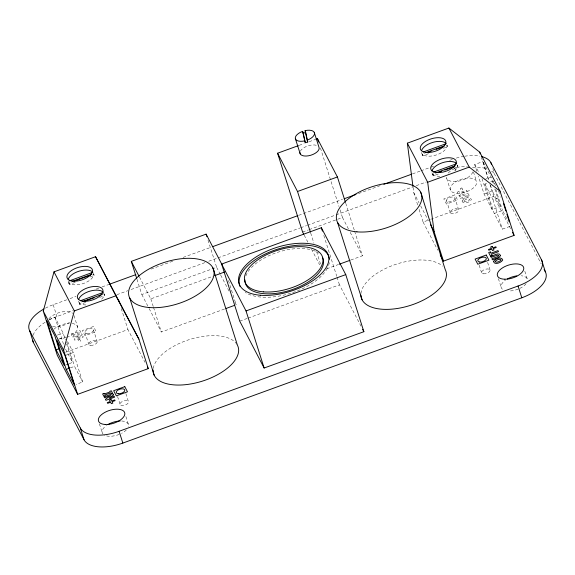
<?xml version="1.0" encoding="UTF-8"?>
<svg xmlns="http://www.w3.org/2000/svg" width="575" height="575" viewBox="0 0 575 575"><rect width="100%" height="100%" fill="white"/><g stroke="black" fill="none" stroke-linecap="round" stroke-linejoin="round"><path stroke-width="0.43" stroke-dasharray="2.88 2.16" d="M299.194 145.346L304.182 143.534M309.17 141.716L314.985 139.596M75.246 282.354L69.482 284.452L68.899 282.613L71.372 281.707M428.54 153.697L422.776 155.796L422.187 153.956L424.659 153.051M68.152 281.304L68.734 283.152L72.033 281.951M421.453 152.404L422.143 154.452L424.616 153.547M90.081 276.949L94.199 275.447L93.617 273.607A13.304 6.533 -17.6 0 1 84.151 283.238A13.304 6.533 -17.6 0 1 69.007 282.814L68.899 282.613M443.368 148.292L447.494 146.79L446.904 144.95M45.396 308.164A33.264 16.33 -17.6 0 1 53.202 304.728L66.7 299.812M70.071 298.583L75.979 296.434M96.219 289.06L98.749 288.14M102.12 286.911L108.869 284.452M151.045 269.1L173.815 260.806M183.094 257.428L210.932 247.293M298.648 215.345L342.506 199.374M358.534 193.538L380.463 185.553M412.512 173.88L420.102 171.113M420.95 170.811L430.229 167.426M431.07 167.124L433.6 166.204M449.628 160.368L452.158 159.44L452.956 161.97M85.646 302.457L79.882 304.556L79.3 302.716L81.772 301.81M438.229 174.053L433.291 175.857L432.702 174.017L435.174 173.118M78.559 301.163L79.249 303.212L81.722 302.313M431.954 172.716L432.544 174.556L435.836 173.355M99.655 297.354L104.6 295.55L104.118 293.918A13.304 6.533 -17.6 0 1 101.207 299.553M453.883 168.353L458.002 166.858L457.42 165.011A13.304 6.533 -17.6 0 1 453.107 171.99M49.134 319.952A33.264 16.33 -17.6 0 1 56.939 316.516L72.968 310.68M116.826 294.709L127.794 290.713M131.165 289.484L205.39 262.452M208.761 261.223L217.199 258.153M218.04 257.844L299.855 228.052M300.696 227.743L306.604 225.594M307.445 225.285L335.283 215.151M336.123 214.842L412.879 186.897M416.25 185.667L426.377 181.98M49.234 319.463L54.999 317.364L63.135 332.99L65.27 339.724M476.833 171.257L474.698 164.522L482.942 161.525M302.587 232.034L308.401 229.914M309.235 229.612L342.484 217.508L348.587 229.224M136.972 279.227L141.824 294.529L216.631 267.289L220.29 274.318M139.445 277.006L150.837 298.885L213.03 276.23M57.371 335.088L63.135 332.99M484.481 179.551L491.079 177.15L493.479 184.726M59.354 339.013L65.169 336.893M509.831 226.421L502.356 229.145L494.22 213.519L484.869 184.057L487.363 183.145M490.691 181.937L493.185 181.032L496.031 186.494M484.049 193.991L492.286 190.986L500.423 206.612L492.186 209.616L484.049 193.991L478.436 176.309M65.694 352.223L127.93 329.561L145.015 362.372M419.096 209.444L423.099 222.072L429.827 219.621M430.668 219.312L493.745 196.341L510.83 229.159M65.823 355.242L73.305 352.518L82.656 381.987L76.001 384.409M484.869 184.057L493.005 199.683L500.487 196.959M326.672 268.805L338.308 264.565M350.779 260.022L362.415 255.789L354.617 231.208M65.888 364.852L68.36 363.953M69.187 363.652L72.486 362.451L66.607 343.936M149.148 308.588L161.352 332.027L225.228 308.768M70.358 367.871L74.52 366.361L82.656 381.987M494.22 213.519L502.528 210.493L508.221 221.432M239.725 321.145L247.272 318.399M248.112 318.09L339.466 284.826L360.978 326.14M457.262 165.55L458.002 166.858M432.544 174.556L433.291 175.857M93.452 274.146L94.199 275.447M68.734 283.152L69.482 284.452M492.825 168.633L494.694 174.527L541.219 263.882M483.345 162.301L491.079 177.15M498.467 191.188L499.689 193.531M474.698 164.522L479.176 173.118M482.022 178.588L492.186 209.616M432.702 174.017L432.81 174.218A13.304 6.533 -17.6 0 0 439.731 176.273M413.066 187.313L413.756 192.603L419.038 202.767M420.67 205.886L428.397 220.735M423.099 222.072L437.747 250.197M350.211 232.35L362.415 255.789M304.211 235.161L307.877 242.19M311.535 249.219L319.671 264.845M220.699 275.102L229.238 291.503M234.931 302.443L236.153 304.786L228.067 279.292M141.824 294.529L148.738 307.812M67.613 341.586L73.305 352.518M65.564 349.169L72.486 362.451M446.861 145.446L447.494 146.79M422.143 154.452L422.776 155.796M104.6 295.55L103.579 292.984M79.249 303.212L79.882 304.556M524.817 271.22L527.483 279.637A13.75 6.749 -17.6 0 0 521.331 275.756M493.185 181.032L494.248 184.395M495.851 189.448L502.528 210.493M494.816 188.931L500.423 206.612M483.208 162.366L489.081 180.888M490.418 185.092L492.286 190.986M481.347 157.248L488.894 181.046M489.972 184.446L493.745 196.341M493.005 199.683L502.356 229.145M473.455 171.918L476.395 181.175M498.388 278.623L501.055 287.04M487.607 262.408L490.008 269.984M454.825 167.864L455.896 171.228M479.205 265.24L481.606 272.816M455.019 198.389A4.435 2.178 -17.6 0 1 448.708 201.918A4.435 2.178 -17.6 0 1 448.507 198.059A4.435 2.178 -17.6 0 1 455.019 198.389L458.764 210.177A4.435 2.178 -17.6 0 1 452.446 213.706A4.435 2.178 -17.6 0 1 452.245 209.846A4.435 2.178 -17.6 0 1 458.764 210.177M446.71 178.401L450.448 190.188M446.466 200.524L450.203 212.304M413.756 192.603L417.759 205.232M345.748 203.241L354.351 230.367M320.433 148.012L338.984 206.49M340.062 209.882L342.484 217.508M323.79 235.405L336.763 276.302M337.036 277.157L339.466 284.826M310.687 233.026L313.914 243.196M316.602 251.67L320.634 264.385M207.999 240.091L216.631 267.289M150.837 298.885L153.259 306.533M153.532 307.381L161.352 332.027M121.253 308.516L127.93 329.561M125.86 393.58L128.534 401.997A4.435 2.178 -17.6 0 1 122.216 405.526A4.435 2.178 -17.6 0 1 122.015 401.666A4.435 2.178 -17.6 0 1 128.534 401.997M125.889 416.537L128.29 424.12M117.573 396.556L119.981 404.132M93.394 329.705L97.132 341.493M84.992 332.537L88.73 344.324M73.945 315.481L77.683 327.261M99.41 423.868L102.343 433.133M66.772 341.945L74.52 366.361M53.202 304.728L56.939 316.516M54.999 317.364L64.35 346.826M472.779 171.932A13.75 6.749 -17.6 0 1 458.793 181.089A13.75 6.749 -17.6 0 1 446.423 177.186M448.234 173.053A13.75 6.749 -17.6 0 1 467.41 166.391M456.291 158.089A33.264 16.33 -17.6 0 1 463.831 156.35M464.665 156.213A33.264 16.33 -17.6 0 1 479.866 156.17M69.597 322.302A13.75 6.749 -17.6 0 1 52.339 326.571M48.897 318.802A13.75 6.749 -17.6 0 1 60.821 312.16A13.75 6.749 -17.6 0 1 72.644 313.303M33.098 335.261A33.264 16.33 -17.6 0 1 45.597 321.971M472.499 167.519A33.264 16.33 -17.6 0 1 486.702 168.727M491.654 171.12A33.264 16.33 -17.6 0 1 494.694 174.527M526.103 283.719A13.75 6.749 -17.6 0 1 518.973 288.772M518.204 289.096A13.75 6.749 -17.6 0 1 509.393 290.993M502.356 289.211A13.75 6.749 -17.6 0 1 505.403 280.219M72.206 323.466A13.75 6.749 -17.6 0 1 77.402 329.468A13.75 6.749 -17.6 0 1 66.815 337.302M66.003 337.554A13.75 6.749 -17.6 0 1 59.592 338.618M53.942 329.188A13.75 6.749 -17.6 0 1 69.345 323.315M121.656 420.986A13.75 6.749 -17.6 0 1 128.412 426.657M126.335 429.935A13.75 6.749 -17.6 0 1 121.526 433.349M119.269 434.377A13.75 6.749 -17.6 0 1 104.219 435.067M103.076 434.19A13.75 6.749 -17.6 0 1 106.44 425.514M153.252 368.41A44.354 21.771 -17.6 0 1 191.813 338.84A44.354 21.771 -17.6 0 1 237.022 344.504M360.942 293.502A44.354 21.771 -17.6 0 1 395.729 264.371A44.354 21.771 -17.6 0 1 442.599 266.175M447.012 145.159A13.304 6.533 -17.6 0 1 437.065 154.718A13.304 6.533 -17.6 0 1 422.187 153.956M85.962 304.951A13.304 6.533 -17.6 0 1 79.3 302.716M300.33 151.247A9.976 4.902 -17.6 0 1 316.53 145.346M329.31 262.66A46.863 23.007 -17.6 0 1 327.678 267.648M327.333 268.317A46.863 23.007 -17.6 0 1 289.261 293.703A46.863 23.007 -17.6 0 1 245.288 292.409M245.856 275.907A40.717 19.988 -17.6 0 1 273.032 253.963A40.717 19.988 -17.6 0 1 311.93 249.967M312.649 250.182A40.717 19.988 -17.6 0 1 318.715 253.115M462.084 201.02C463.105 204.987 469.955 202.278 471.392 199.597C470.386 195.622 463.515 198.332 462.084 201.02M463.831 200.955C464.636 202.889 467.993 200.941 469.293 200.143A1.739 0.855 -17.6 0 0 469.682 199.446C468.194 197.994 465.046 199.59 463.831 200.955M469.229 195.227L467.382 197.031L461.078 199.36L460.546 198.332L466.735 196.032L467.403 195.026L466.088 194.738L459.827 196.966L459.296 195.938C461.517 195.867 467.993 190.857 469.229 195.227M82.139 334.758L77.833 337.877L82.814 336.066L83.303 337L74.613 340.163L74.096 339.178L79.336 335.397L73.277 337.604L72.788 336.662L81.478 333.5L82.139 334.758M461.876 187.953L460.259 188.542L461.2 190.361L462.825 189.772L461.876 187.953M458.972 191.533L457.312 192.136L459.109 195.572L460.762 194.968L460.137 193.761L467.173 191.202L466.634 190.174L459.605 192.74L458.972 191.533M72.809 333.234L71.293 333.787L72.436 335.987L73.952 335.433L73.65 334.844L79.3 332.788L79.609 333.371L81.125 332.817L79.983 330.618L78.466 331.171L78.768 331.761L73.111 333.816L72.809 333.234M93.466 326.492L82.34 330.546L85.028 335.707L96.154 331.653L93.466 326.492M454.911 194.875L443.785 198.921L446.473 204.082L457.592 200.028L454.911 194.875M79.63 339.185L78.006 339.775L78.955 341.593L80.572 341.004L79.63 339.185M457.082 193.315A13.75 6.749 -17.6 0 0 476.682 182.39A13.75 6.749 -17.6 0 0 456.507 181.341A13.75 6.749 -17.6 0 0 457.082 193.315M86.796 333.558A4.435 2.178 -17.6 0 0 93.459 330.28A4.435 2.178 -17.6 0 0 87.321 329.533A4.435 2.178 -17.6 0 0 86.796 333.558M90.534 345.338A4.435 2.178 -17.6 0 0 97.197 342.06A4.435 2.178 -17.6 0 0 91.058 341.32A4.435 2.178 -17.6 0 0 90.534 345.338M483.41 273.829A4.435 2.178 -17.6 0 0 490.073 270.552A4.435 2.178 -17.6 0 0 483.934 269.812A4.435 2.178 -17.6 0 0 483.41 273.829"/><path stroke-width="0.86" d="M43.262 311.089L53.993 271.853L95.551 256.716L138.927 339.157L148.271 368.625L77.625 394.349L57.284 355.285L43.262 311.089L63.602 350.153L77.625 394.349M63.602 350.153L74.333 310.917L53.993 271.853M303.808 234.377L302.587 232.034L277.581 153.216L298.36 145.655M315.819 139.294L317.479 138.69L337.41 176.971L345.474 202.393M412.951 186.429L407.344 143.175L448.902 128.038L479.73 152.145L500.07 191.209L514.086 235.405L443.44 261.136L440.184 254.883M277.581 153.216L297.519 191.497L337.41 176.971M68.971 281.01L92.043 272.607M423.207 152.008L446.272 143.606M72.191 281.412L91.964 274.21M425.486 152.756L444.432 145.849M76.152 280.449L90.16 275.346M427.088 152.648L431.207 151.153M436.145 149.349L443.562 146.647M136.699 278.379L131.308 261.381L206.116 234.14L222.388 265.391M109.717 284.151L135.858 274.627M212.613 246.675L297.807 215.654M344.195 198.756L356.004 194.458M383.834 184.323L411.671 174.189M80.313 300.768L102.558 292.668M433.607 172.112L456.672 163.71M82.592 301.516L102.364 294.314M436.001 172.816L454.947 165.916M83.368 301.71L94.077 297.807M439.135 172.155L441.607 171.257M444.899 170.056L453.963 166.75M74.333 310.917L115.891 295.78L138.927 339.157M443.44 261.136L434.096 231.667L427.685 182.239L469.243 167.102L500.07 191.209M221.619 264.062L321.36 227.736L345.762 274.613L363.874 331.696L264.133 368.022L239.725 321.145L221.619 264.062L246.028 310.931L264.133 368.022M214.712 275.619L224.796 271.946M56.106 349.83L64.242 365.456L54.898 335.987L46.762 320.361L56.106 349.83L59.405 348.63M339.142 264.263L349.945 260.331M226.068 308.459L234.471 305.397M66.204 369.387L74.34 385.013L64.997 355.544L56.86 339.918L66.204 369.387L69.532 368.173M246.028 310.931L345.762 274.613M43.944 308.955A33.264 16.33 -17.6 0 0 29.663 330.726L80.306 427.994A33.264 16.33 -17.6 0 0 119.104 431.293L518.061 286.005A33.264 16.33 -17.6 0 0 541.6 260.008L490.949 162.739A33.264 16.33 -17.6 0 0 481.462 156.515M32.674 340.501A33.264 16.33 -17.6 0 0 33.4 342.513L84.051 439.782A33.264 16.33 -17.6 0 0 122.842 443.081L521.798 297.793A33.264 16.33 -17.6 0 0 545.337 271.795L541.6 260.008M305.275 142.729L303.197 133.206L305.699 132.48L305.109 130.633A9.976 4.902 -17.6 0 1 314.467 132.962A9.976 4.902 -17.6 0 1 307.187 140.156L307.776 141.996L305.275 142.729L302.615 131.366A9.976 4.902 -17.6 0 0 295.334 138.561A9.976 4.902 -17.6 0 0 304.692 140.889M544.101 269.423L545.337 271.795M512.462 232.278L514.086 235.405M448.902 128.038L469.243 167.102M407.344 143.175L427.685 182.239M430.431 224.638L434.096 231.667M362.631 329.317L363.874 331.696M131.308 261.381L139.035 276.223M95.551 256.716L115.891 295.78M147.459 367.058L148.271 368.625M92.87 272.306L92.762 272.097A13.304 6.533 -17.6 0 0 79.257 271.12A13.304 6.533 -17.6 0 0 68.166 279.536M490.949 162.739L491.488 164.421M503.456 203.385L505.856 210.967M506.927 214.331L509.328 221.907M479.73 152.145L480.269 153.848M518.061 286.005L521.798 297.793M420.684 192.201L445.223 269.546A44.354 21.771 -17.6 0 1 409.105 305.785A44.354 21.771 -17.6 0 1 360.884 295.083M317.479 138.69L318.557 142.083M314.252 132.358L318.924 147.085A9.976 4.902 -17.6 0 1 310.622 155.293A9.976 4.902 -17.6 0 1 299.949 152.648M337.568 222.475L362.106 299.812M302.615 131.366L303.197 133.206M295.55 139.164L300.222 153.899M321.36 227.736L322.438 231.143M297.519 191.497L310.421 232.178M206.116 234.14L206.921 236.692M212.894 267.871L237.432 345.216A44.354 21.771 -17.6 0 1 200.531 381.692A44.354 21.771 -17.6 0 1 153.101 369.912M129.778 298.145L154.316 375.482M118.587 300.1L119.118 301.782M119.104 431.293L122.842 443.081M80.306 427.994L84.051 439.782M29.663 330.726L33.4 342.513M305.699 132.48L307.776 141.996M305.109 130.633L307.187 140.156M507.373 278.99A13.75 6.749 -17.6 0 1 516.803 275.878M107.719 424.681A13.75 6.749 -17.6 0 1 120.182 420.972M421.583 150.607A13.304 6.533 -17.6 0 1 432.508 142.478A13.304 6.533 -17.6 0 1 445.841 143.168M431.969 170.94A13.304 6.533 -17.6 0 1 442.513 162.703A13.304 6.533 -17.6 0 1 456.097 163.077M78.689 299.367A13.304 6.533 -17.6 0 1 90.167 291.072A13.304 6.533 -17.6 0 1 103.385 292.366M239.998 286.393A46.863 23.007 -17.6 0 1 278.516 248.882A46.863 23.007 -17.6 0 1 329.418 259.311M322.431 257.284A40.717 19.988 -17.6 0 1 288.557 290.77A40.717 19.988 -17.6 0 1 245.007 279.953M493.436 261.452C494.45 265.42 501.299 262.703 502.744 260.029C501.738 256.055 494.867 258.764 493.436 261.452M495.176 261.388C495.988 263.321 499.344 261.373 500.638 260.576A1.739 0.855 -17.6 0 0 501.026 259.878C499.538 258.427 496.397 260.022 495.176 261.388M500.581 255.659L498.733 257.463L492.43 259.792L491.891 258.764L498.087 256.464L498.755 255.458L497.44 255.171L491.179 257.399L490.647 256.371C492.861 256.299 499.337 251.289 500.581 255.659M113.455 394.91L109.157 398.029L114.138 396.211L114.626 397.152L105.929 400.315L105.419 399.33L110.659 395.55L104.6 397.756L104.111 396.815L112.801 393.652L113.455 394.91M492.157 246.459L490.655 247.006L491.381 248.414L488.419 249.493L488.793 250.218L491.762 249.133L492.495 250.542L493.997 249.988L493.264 248.587L496.232 247.509L495.851 246.783L492.89 247.861L492.157 246.459M490.324 251.965L488.664 252.569L490.453 256.004L492.114 255.401L491.488 254.193L498.518 251.634L497.986 250.607L490.949 253.173L490.324 251.965M104.125 393.386L102.609 393.933L103.759 396.139L105.275 395.586L104.966 394.996L110.623 392.933L110.932 393.523L112.448 392.969L111.298 390.77L109.782 391.323L110.091 391.913L104.434 393.968L104.125 393.386M124.789 386.652L113.663 390.705L116.351 395.866L127.478 391.812L124.789 386.652M486.234 255.027L475.108 259.081L477.796 264.241L488.923 260.188L486.234 255.027M111.011 399.582L109.502 400.135L110.235 401.537L107.266 402.615L107.647 403.341L110.608 402.263L111.342 403.664L112.851 403.118L112.118 401.717L115.086 400.631L114.705 399.905L111.744 400.991L111.011 399.582M504.908 279.213A13.75 6.749 -17.6 0 0 523.746 267.849A13.75 6.749 -17.6 0 0 502.945 267.598A13.75 6.749 -17.6 0 0 504.908 279.213M105.239 424.472A13.75 6.749 -17.6 0 0 124.84 413.547A13.75 6.749 -17.6 0 0 104.664 412.498A13.75 6.749 -17.6 0 0 105.239 424.472M479.672 262.049A4.435 2.178 -17.6 0 0 486.335 258.772A4.435 2.178 -17.6 0 0 480.197 258.024A4.435 2.178 -17.6 0 0 479.672 262.049M118.479 393.738A4.435 2.178 -17.6 0 0 124.797 390.209A4.435 2.178 -17.6 0 0 118.278 389.879A4.435 2.178 -17.6 0 0 118.479 393.738M356.931 231.847A44.354 21.771 -17.6 0 0 421.899 197.771A44.354 21.771 -17.6 0 0 358.548 192.388A44.354 21.771 -17.6 0 0 356.931 231.847M149.141 307.517A44.354 21.771 -17.6 0 0 214.108 273.441A44.354 21.771 -17.6 0 0 150.758 268.058A44.354 21.771 -17.6 0 0 149.141 307.517M427.685 152.512A13.304 6.533 -17.6 0 0 445.848 141.472A13.304 6.533 -17.6 0 0 425.658 141.306A13.304 6.533 -17.6 0 0 427.685 152.512M438.56 172.593A13.304 6.533 -17.6 0 0 456.255 161.331A13.304 6.533 -17.6 0 0 435.749 161.618A13.304 6.533 -17.6 0 0 438.56 172.593M74.757 281.182A13.304 6.533 -17.6 0 0 92.446 269.927A13.304 6.533 -17.6 0 0 71.94 270.214A13.304 6.533 -17.6 0 0 74.757 281.182M84.798 301.271A13.304 6.533 -17.6 0 0 102.954 290.231A13.304 6.533 -17.6 0 0 82.764 290.066A13.304 6.533 -17.6 0 0 84.798 301.271M260.238 295.234A46.863 23.007 -17.6 0 0 328.886 259.232A46.863 23.007 -17.6 0 0 261.948 253.539A46.863 23.007 -17.6 0 0 260.238 295.234M263.314 291.841A40.717 19.988 -17.6 0 0 322.963 260.554A40.717 19.988 -17.6 0 0 264.802 255.609A40.717 19.988 -17.6 0 0 263.314 291.841"/></g></svg>
